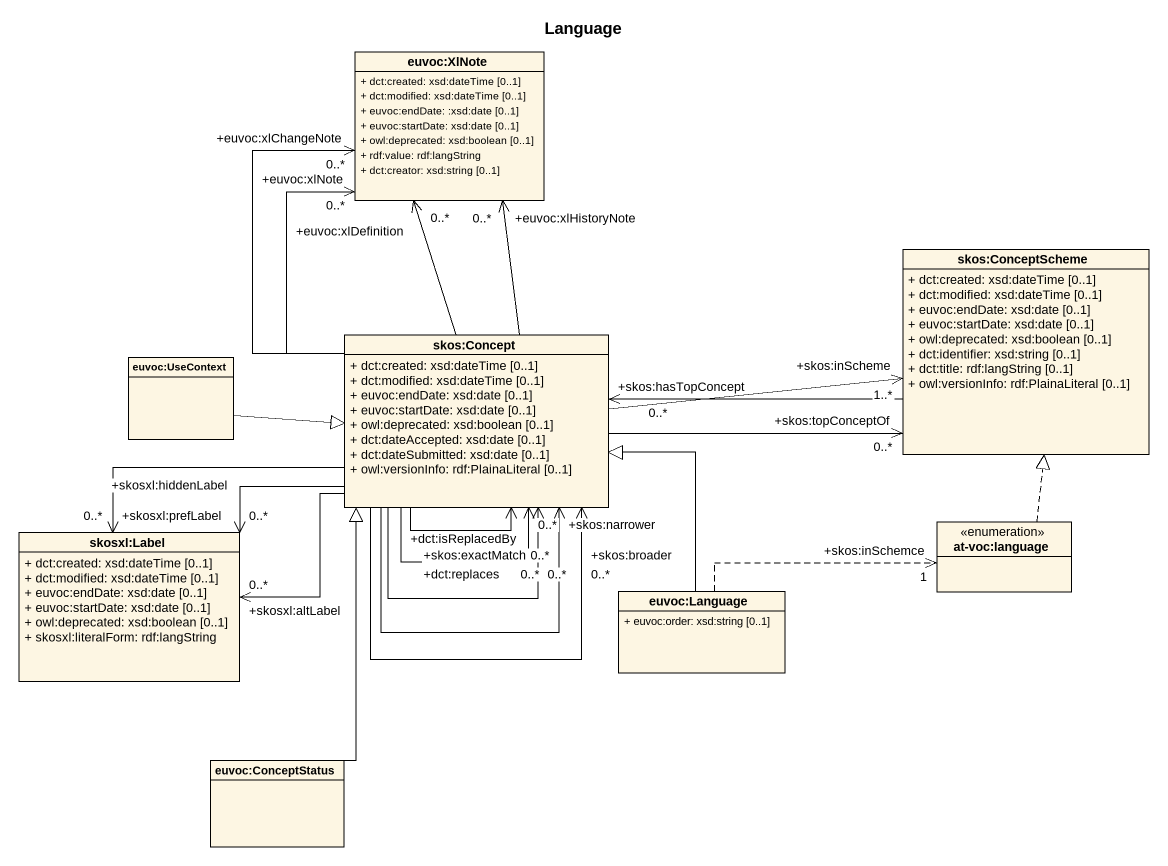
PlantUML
@startuml
title Language
hide circle
hide empty members
skinparam classAttributeIconSize 0
class "euvoc:XlNote" as euvoc_XlNote {
  + dct:created: xsd:dateTime [0..1]
  + dct:modified: xsd:dateTime [0..1]
  + euvoc:endDate: :xsd:date [0..1]
  + euvoc:startDate: xsd:date [0..1]
  + owl:deprecated: xsd:boolean [0..1]
  + rdf:value: rdf:langString
  + dct:creator: xsd:string [0..1]
}
class "skos:ConceptScheme" as skos_ConceptScheme {
  + dct:created: xsd:dateTime [0..1]
  + dct:modified: xsd:dateTime [0..1]
  + euvoc:endDate: xsd:date [0..1]
  + euvoc:startDate: xsd:date [0..1]
  + owl:deprecated: xsd:boolean [0..1]
  + dct:identifier: xsd:string [0..1]
  + dct:title: rdf:langString [0..1]
  + owl:versionInfo: rdf:PlainaLiteral [0..1]
}
class "euvoc:UseContext" as euvoc_UseContext
class "skos:Concept" as skos_Concept {
  + dct:created: xsd:dateTime [0..1]
  + dct:modified: xsd:dateTime [0..1]
  + euvoc:endDate: xsd:date [0..1]
  + euvoc:startDate: xsd:date [0..1]
  + owl:deprecated: xsd:boolean [0..1]
  + dct:dateAccepted: xsd:date [0..1]
  + dct:dateSubmitted: xsd:date [0..1]
  + owl:versionInfo: rdf:PlainaLiteral [0..1]
}
class "skosxl:Label" as skosxl_Label {
  + dct:created: xsd:dateTime [0..1]
  + dct:modified: xsd:dateTime [0..1]
  + euvoc:endDate: xsd:date [0..1]
  + euvoc:startDate: xsd:date [0..1]
  + owl:deprecated: xsd:boolean [0..1]
  + skosxl:literalForm: rdf:langString
}
enum "at-voc:language" as at_voc_language
class "euvoc:Language" as euvoc_Language {
  + euvoc:order: xsd:string [0..1]
}
class "euvoc:ConceptStatus" as euvoc_ConceptStatus
skos_ConceptScheme -left-> "+skos:hasTopConcept\n0..*" skos_Concept
euvoc_UseContext -right-|> skos_Concept
skos_Concept -up-> "+euvoc:xlChangeNote\n0..*" euvoc_XlNote
skos_Concept -up-> "+euvoc:xlNote\n0..*" euvoc_XlNote
skos_Concept -up-> "+euvoc:xlDefinition\n0..*" euvoc_XlNote
skos_Concept -up-> "+euvoc:xlHistoryNote\n0..*" euvoc_XlNote
skos_Concept -right-> "+skos:topConceptOf\n0..*" skos_ConceptScheme
skos_Concept -right-> "+skos:inScheme\n1..*" skos_ConceptScheme
skos_Concept --> "+dct:isReplacedBy\n0..*" skos_Concept
skos_Concept --> "+dct:replaces\n0..*" skos_Concept
skos_Concept --> "+skos:narrower\n0..*" skos_Concept
skos_Concept --> "+skos:broader\n0..*" skos_Concept
skos_Concept --> "+skos:exactMatch\n0..*" skos_Concept
skos_Concept -left-> "+skosxl:prefLabel\n0..*" skosxl_Label
skos_Concept -left-> "+skosxl:altLabel\n0..*" skosxl_Label
skos_Concept -left-> "+skosxl:hiddenLabel\n0..*" skosxl_Label
at_voc_language .up.|> skos_ConceptScheme
euvoc_Language -up-|> skos_Concept
euvoc_Language .right.> "+skos:inSchemce\n1" at_voc_language
euvoc_ConceptStatus -up-|> skos_Concept
@enduml
